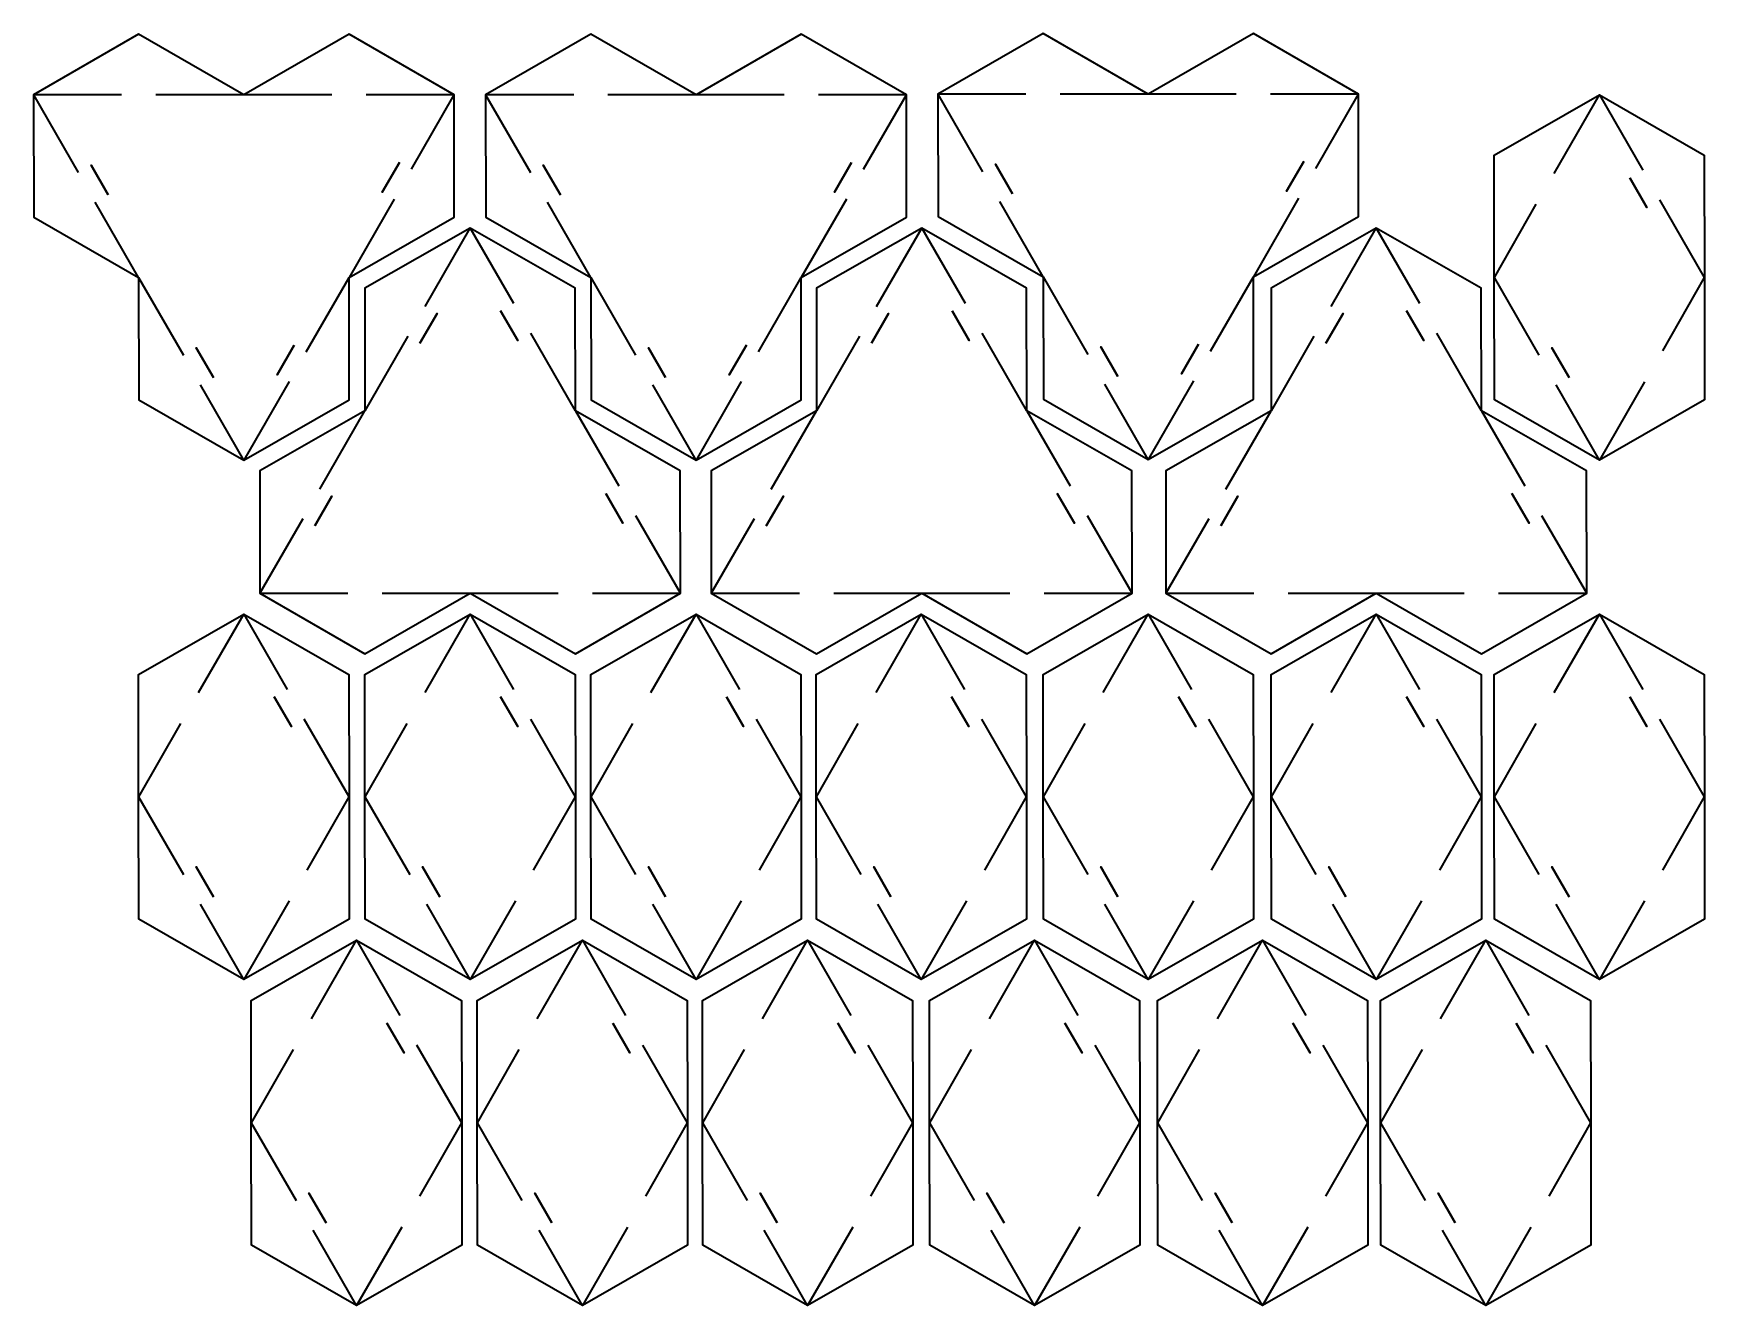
# Model space of a CAD drawing. Header units: inches. Extents: x 2 to 552, y -420 to -2.
import ezdxf

# ---------------------------------------------------------------- set-up
doc = ezdxf.new("R2010")
doc.units = ezdxf.units.IN
doc.header["$MEASUREMENT"] = 0
doc.layers.add('OneHexagon', color=7, linetype='Continuous')
doc.layers.add('TwoHexagon', color=7, linetype='Continuous')

# ---------------------------------------------------------------- blocks, each defined once
blk = doc.blocks.new('block 2')
at = {"layer": 'OneHexagon', "color": 7, "lineweight": 35, "true_color": 0xffffff}
for points in [[(71.55, -22.18), (36.95, -2.24), (2.35, -22.18), (2.46, -62.43), (36.95, -82.24)], [(31.3, -22.18), (2.35, -22.18), (17.06, -47.71)], [(71.55, -22.18), (42.59, -22.18)], [(36.95, -82.24), (22.7, -57.48)], [(36.95, -82.24), (36.95, -82.24)]]:
    blk.add_lwpolyline(points, dxfattribs=at)
blk.add_open_spline([(26.96, -55.03), (26.96, -55.03), (21.31, -45.25), (21.31, -45.25), (21.31, -45.25), (26.96, -55.03), (26.96, -55.03)], degree=3, knots=[0, 0, 0, 0, 1, 1, 1, 2, 2, 2, 2], dxfattribs=at)
blk = doc.blocks.new('block 3')
at = {"layer": 'OneHexagon', "color": 7, "lineweight": 35, "true_color": 0xffffff}
for points in [[(106.15, -82.24), (140.75, -62.43), (140.75, -22.18), (106.15, -2.24), (71.55, -22.18)], [(100.5, -22.18), (71.55, -22.18)], [(126.65, -46.65), (140.75, -22.18), (111.79, -22.18)], [(121.01, -56.42), (106.15, -82.24)], [(106.15, -82.24), (106.15, -82.24)]]:
    blk.add_lwpolyline(points, dxfattribs=at)
blk.add_open_spline([(122.7, -44.37), (122.7, -44.37), (117.06, -54.14), (117.06, -54.14), (117.06, -54.14), (122.7, -44.37), (122.7, -44.37)], degree=3, knots=[0, 0, 0, 0, 1, 1, 1, 2, 2, 2, 2], dxfattribs=at)
blk = doc.blocks.new('block 4')
at = {"layer": 'OneHexagon', "color": 7, "lineweight": 35, "true_color": 0xffffff}
for points in [[(220.27, -22.18), (185.67, -2.24), (151.07, -22.18), (151.18, -62.43), (185.67, -82.24)], [(180.03, -22.18), (151.07, -22.18), (165.78, -47.71)], [(220.27, -22.18), (191.32, -22.18)], [(185.67, -82.24), (171.43, -57.48)], [(185.67, -82.24), (185.67, -82.24)]]:
    blk.add_lwpolyline(points, dxfattribs=at)
blk.add_open_spline([(175.68, -55.03), (175.68, -55.03), (170.04, -45.25), (170.04, -45.25), (170.04, -45.25), (175.68, -55.03), (175.68, -55.03)], degree=3, knots=[0, 0, 0, 0, 1, 1, 1, 2, 2, 2, 2], dxfattribs=at)
blk = doc.blocks.new('block 5')
at = {"layer": 'OneHexagon', "color": 7, "lineweight": 35, "true_color": 0xffffff}
for points in [[(254.87, -82.24), (289.47, -62.43), (289.47, -22.18), (254.87, -2.24), (220.27, -22.18)], [(249.23, -22.18), (220.27, -22.18)], [(275.38, -46.65), (289.47, -22.18), (260.52, -22.18)], [(269.73, -56.42), (254.87, -82.24)], [(254.87, -82.24), (254.87, -82.24)]]:
    blk.add_lwpolyline(points, dxfattribs=at)
blk.add_open_spline([(271.43, -44.37), (271.43, -44.37), (265.78, -54.14), (265.78, -54.14), (265.78, -54.14), (271.43, -44.37), (271.43, -44.37)], degree=3, knots=[0, 0, 0, 0, 1, 1, 1, 2, 2, 2, 2], dxfattribs=at)
blk = doc.blocks.new('block 6')
at = {"layer": 'OneHexagon', "color": 7, "lineweight": 35, "true_color": 0xffffff}
for points in [[(146, -186.09), (180.6, -206.03), (215.2, -186.09), (215.09, -145.84), (180.6, -126.03)], [(180.6, -126.03), (194.85, -150.78)], [(180.6, -126.03), (180.6, -126.03)], [(186.24, -186.09), (215.2, -186.09), (200.49, -160.56)], [(146, -186.09), (174.96, -186.09)]]:
    blk.add_lwpolyline(points, dxfattribs=at)
blk.add_open_spline([(190.59, -153.24), (190.59, -153.24), (196.24, -163.02), (196.24, -163.02), (196.24, -163.02), (190.59, -153.24), (190.59, -153.24)], degree=3, knots=[0, 0, 0, 0, 1, 1, 1, 2, 2, 2, 2], dxfattribs=at)
blk = doc.blocks.new('block 7')
at = {"layer": 'OneHexagon', "color": 7, "lineweight": 35, "true_color": 0xffffff}
for points in [[(111.4, -126.03), (76.8, -145.84), (76.8, -186.09), (111.4, -206.03), (146, -186.09)], [(96.54, -151.84), (111.4, -126.03)], [(111.4, -126.03), (111.4, -126.03)], [(90.9, -161.62), (76.8, -186.09), (105.76, -186.09)], [(117.04, -186.09), (146, -186.09)]]:
    blk.add_lwpolyline(points, dxfattribs=at)
blk.add_open_spline([(94.85, -163.9), (94.85, -163.9), (100.49, -154.13), (100.49, -154.13), (100.49, -154.13), (94.85, -163.9), (94.85, -163.9)], degree=3, knots=[0, 0, 0, 0, 1, 1, 1, 2, 2, 2, 2], dxfattribs=at)
blk = doc.blocks.new('block 8')
at = {"layer": 'OneHexagon', "color": 7, "lineweight": 35, "true_color": 0xffffff}
for points in [[(369, -21.91), (334.4, -1.97), (299.8, -21.91), (299.91, -62.16), (334.4, -81.97)], [(328.76, -21.91), (299.8, -21.91), (314.51, -47.44)], [(369, -21.91), (340.04, -21.91)], [(334.4, -81.97), (320.15, -57.22)], [(334.4, -81.97), (334.4, -81.97)]]:
    blk.add_lwpolyline(points, dxfattribs=at)
blk.add_open_spline([(324.41, -54.76), (324.41, -54.76), (318.76, -44.98), (318.76, -44.98), (318.76, -44.98), (324.41, -54.76), (324.41, -54.76)], degree=3, knots=[0, 0, 0, 0, 1, 1, 1, 2, 2, 2, 2], dxfattribs=at)
blk = doc.blocks.new('block 9')
at = {"layer": 'OneHexagon', "color": 7, "lineweight": 35, "true_color": 0xffffff}
for points in [[(403.6, -81.97), (438.2, -62.16), (438.2, -21.91), (403.6, -1.97), (369, -21.91)], [(397.96, -21.91), (369, -21.91)], [(424.1, -46.38), (438.2, -21.91), (409.24, -21.91)], [(418.46, -56.16), (403.6, -81.97)], [(403.6, -81.97), (403.6, -81.97)]]:
    blk.add_lwpolyline(points, dxfattribs=at)
blk.add_open_spline([(420.15, -44.1), (420.15, -44.1), (414.51, -53.87), (414.51, -53.87), (414.51, -53.87), (420.15, -44.1), (420.15, -44.1)], degree=3, knots=[0, 0, 0, 0, 1, 1, 1, 2, 2, 2, 2], dxfattribs=at)
blk = doc.blocks.new('block 10')
at = {"layer": 'OneHexagon', "color": 7, "lineweight": 35, "true_color": 0xffffff}
for points in [[(294.5, -186.09), (329.1, -206.03), (363.7, -186.09), (363.59, -145.84), (329.1, -126.03)], [(329.1, -126.03), (343.35, -150.78)], [(329.1, -126.03), (329.1, -126.03)], [(334.75, -186.09), (363.7, -186.09), (348.99, -160.56)], [(294.5, -186.09), (323.46, -186.09)]]:
    blk.add_lwpolyline(points, dxfattribs=at)
blk.add_open_spline([(339.09, -153.24), (339.09, -153.24), (344.74, -163.02), (344.74, -163.02), (344.74, -163.02), (339.09, -153.24), (339.09, -153.24)], degree=3, knots=[0, 0, 0, 0, 1, 1, 1, 2, 2, 2, 2], dxfattribs=at)
blk = doc.blocks.new('block 11')
at = {"layer": 'OneHexagon', "color": 7, "lineweight": 35, "true_color": 0xffffff}
for points in [[(259.9, -126.03), (225.3, -145.84), (225.3, -186.09), (259.9, -206.03), (294.5, -186.09)], [(245.04, -151.84), (259.9, -126.03)], [(259.9, -126.03), (259.9, -126.03)], [(239.4, -161.62), (225.3, -186.09), (254.26, -186.09)], [(265.55, -186.09), (294.5, -186.09)]]:
    blk.add_lwpolyline(points, dxfattribs=at)
blk.add_open_spline([(243.35, -163.9), (243.35, -163.9), (248.99, -154.13), (248.99, -154.13), (248.99, -154.13), (243.35, -163.9), (243.35, -163.9)], degree=3, knots=[0, 0, 0, 0, 1, 1, 1, 2, 2, 2, 2], dxfattribs=at)
blk = doc.blocks.new('block 12')
at = {"layer": 'OneHexagon', "color": 7, "lineweight": 35, "true_color": 0xffffff}
for points in [[(444, -186.09), (478.6, -206.03), (513.2, -186.09), (513.09, -145.84), (478.6, -126.03)], [(478.6, -126.03), (492.85, -150.78)], [(478.6, -126.03), (478.6, -126.03)], [(484.24, -186.09), (513.2, -186.09), (498.49, -160.56)], [(444, -186.09), (472.96, -186.09)]]:
    blk.add_lwpolyline(points, dxfattribs=at)
blk.add_open_spline([(488.59, -153.24), (488.59, -153.24), (494.24, -163.02), (494.24, -163.02), (494.24, -163.02), (488.59, -153.24), (488.59, -153.24)], degree=3, knots=[0, 0, 0, 0, 1, 1, 1, 2, 2, 2, 2], dxfattribs=at)
blk = doc.blocks.new('block 13')
at = {"layer": 'OneHexagon', "color": 7, "lineweight": 35, "true_color": 0xffffff}
for points in [[(409.4, -126.03), (374.8, -145.84), (374.8, -186.09), (409.4, -206.03), (444, -186.09)], [(394.54, -151.84), (409.4, -126.03)], [(409.4, -126.03), (409.4, -126.03)], [(388.9, -161.62), (374.8, -186.09), (403.76, -186.09)], [(415.04, -186.09), (444, -186.09)]]:
    blk.add_lwpolyline(points, dxfattribs=at)
blk.add_open_spline([(392.85, -163.9), (392.85, -163.9), (398.49, -154.13), (398.49, -154.13), (398.49, -154.13), (392.85, -163.9), (392.85, -163.9)], degree=3, knots=[0, 0, 0, 0, 1, 1, 1, 2, 2, 2, 2], dxfattribs=at)
blk = doc.blocks.new('block 14')
at = {"layer": 'TwoHexagon', "color": 7, "lineweight": 35, "true_color": 0xffffff}
for points in [[(538.23, -277.12), (551.98, -253), (551.98, -253), (551.98, -293.25), (517.38, -313.06), (482.89, -293.25), (482.78, -253), (482.78, -253), (497.49, -278.53)], [(517.38, -313.06), (503.13, -288.31)], [(532.24, -287.25), (517.38, -313.06)]]:
    blk.add_lwpolyline(points, dxfattribs=at)
blk.add_open_spline([(507.39, -285.85), (507.39, -285.85), (501.74, -276.07), (501.74, -276.07), (501.74, -276.07), (507.39, -285.85), (507.39, -285.85)], degree=3, knots=[0, 0, 0, 0, 1, 1, 1, 2, 2, 2, 2], dxfattribs=at)
blk = doc.blocks.new('block 15')
at = {"layer": 'TwoHexagon', "color": 7, "lineweight": 35, "true_color": 0xffffff}
for points in [[(92.4, -277.12), (106.15, -253), (106.15, -253), (106.15, -293.25), (71.55, -313.06), (37.06, -293.25), (36.95, -253), (36.95, -253), (51.66, -278.53)], [(71.55, -313.06), (57.3, -288.31)], [(86.41, -287.25), (71.55, -313.06)]]:
    blk.add_lwpolyline(points, dxfattribs=at)
blk.add_open_spline([(61.56, -285.85), (61.56, -285.85), (55.91, -276.07), (55.91, -276.07), (55.91, -276.07), (61.56, -285.85), (61.56, -285.85)], degree=3, knots=[0, 0, 0, 0, 1, 1, 1, 2, 2, 2, 2], dxfattribs=at)
blk = doc.blocks.new('block 16')
at = {"layer": 'TwoHexagon', "color": 7, "lineweight": 35, "true_color": 0xffffff}
for points in [[(166.86, -277.12), (180.6, -253), (180.6, -253), (180.6, -293.25), (146, -313.06), (111.51, -293.25), (111.4, -253), (111.4, -253), (126.11, -278.53)], [(146, -313.06), (131.75, -288.31)], [(160.86, -287.25), (146, -313.06)]]:
    blk.add_lwpolyline(points, dxfattribs=at)
blk.add_open_spline([(136.01, -285.85), (136.01, -285.85), (130.36, -276.07), (130.36, -276.07), (130.36, -276.07), (136.01, -285.85), (136.01, -285.85)], degree=3, knots=[0, 0, 0, 0, 1, 1, 1, 2, 2, 2, 2], dxfattribs=at)
blk = doc.blocks.new('block 17')
at = {"layer": 'TwoHexagon', "color": 7, "lineweight": 35, "true_color": 0xffffff}
for points in [[(241.13, -277.12), (254.87, -253), (254.87, -253), (254.87, -293.25), (220.27, -313.06), (185.78, -293.25), (185.67, -253), (185.67, -253), (200.38, -278.53)], [(220.27, -313.06), (206.03, -288.31)], [(235.13, -287.25), (220.27, -313.06)]]:
    blk.add_lwpolyline(points, dxfattribs=at)
blk.add_open_spline([(210.28, -285.85), (210.28, -285.85), (204.64, -276.07), (204.64, -276.07), (204.64, -276.07), (210.28, -285.85), (210.28, -285.85)], degree=3, knots=[0, 0, 0, 0, 1, 1, 1, 2, 2, 2, 2], dxfattribs=at)
blk = doc.blocks.new('block 18')
at = {"layer": 'TwoHexagon', "color": 7, "lineweight": 35, "true_color": 0xffffff}
for points in [[(315.21, -277.12), (328.96, -253), (328.96, -253), (328.96, -293.25), (294.36, -313.06), (259.87, -293.25), (259.76, -253), (259.76, -253), (274.47, -278.53)], [(294.36, -313.06), (280.11, -288.31)], [(309.22, -287.25), (294.36, -313.06)]]:
    blk.add_lwpolyline(points, dxfattribs=at)
blk.add_open_spline([(284.37, -285.85), (284.37, -285.85), (278.72, -276.07), (278.72, -276.07), (278.72, -276.07), (284.37, -285.85), (284.37, -285.85)], degree=3, knots=[0, 0, 0, 0, 1, 1, 1, 2, 2, 2, 2], dxfattribs=at)
blk = doc.blocks.new('block 19')
at = {"layer": 'TwoHexagon', "color": 7, "lineweight": 35, "true_color": 0xffffff}
for points in [[(389.86, -277.12), (403.6, -253), (403.6, -253), (403.6, -293.25), (369, -313.06), (334.51, -293.25), (334.4, -253), (334.4, -253), (349.11, -278.53)], [(369, -313.06), (354.75, -288.31)], [(383.86, -287.25), (369, -313.06)]]:
    blk.add_lwpolyline(points, dxfattribs=at)
blk.add_open_spline([(359.01, -285.85), (359.01, -285.85), (353.36, -276.07), (353.36, -276.07), (353.36, -276.07), (359.01, -285.85), (359.01, -285.85)], degree=3, knots=[0, 0, 0, 0, 1, 1, 1, 2, 2, 2, 2], dxfattribs=at)
blk = doc.blocks.new('block 20')
at = {"layer": 'TwoHexagon', "color": 7, "lineweight": 35, "true_color": 0xffffff}
for points in [[(464.86, -277.12), (478.6, -253), (478.6, -253), (478.6, -293.25), (444, -313.06), (409.51, -293.25), (409.4, -253), (409.4, -253), (424.11, -278.53)], [(444, -313.06), (429.75, -288.31)], [(458.86, -287.25), (444, -313.06)]]:
    blk.add_lwpolyline(points, dxfattribs=at)
blk.add_open_spline([(434.01, -285.85), (434.01, -285.85), (428.36, -276.07), (428.36, -276.07), (428.36, -276.07), (434.01, -285.85), (434.01, -285.85)], degree=3, knots=[0, 0, 0, 0, 1, 1, 1, 2, 2, 2, 2], dxfattribs=at)
blk = doc.blocks.new('block 21')
at = {"layer": 'TwoHexagon', "color": 7, "lineweight": 35, "true_color": 0xffffff}
for points in [[(500.84, -384.36), (514.58, -360.24), (514.58, -360.24), (514.58, -400.49), (479.98, -420.3), (445.49, -400.49), (445.38, -360.24), (445.38, -360.24), (460.09, -385.77)], [(479.98, -420.3), (465.74, -395.55)], [(494.84, -394.49), (479.98, -420.3)]]:
    blk.add_lwpolyline(points, dxfattribs=at)
blk.add_open_spline([(469.99, -393.09), (469.99, -393.09), (464.35, -383.32), (464.35, -383.32), (464.35, -383.32), (469.99, -393.09), (469.99, -393.09)], degree=3, knots=[0, 0, 0, 0, 1, 1, 1, 2, 2, 2, 2], dxfattribs=at)
blk = doc.blocks.new('block 22')
at = {"layer": 'TwoHexagon', "color": 7, "lineweight": 35, "true_color": 0xffffff}
for points in [[(129.46, -384.36), (143.21, -360.24), (143.21, -360.24), (143.21, -400.49), (108.61, -420.3), (74.12, -400.49), (74.01, -360.24), (74.01, -360.24), (88.72, -385.77)], [(108.61, -420.3), (94.36, -395.55)], [(123.46, -394.49), (108.61, -420.3)]]:
    blk.add_lwpolyline(points, dxfattribs=at)
blk.add_open_spline([(98.61, -393.09), (98.61, -393.09), (92.97, -383.32), (92.97, -383.32), (92.97, -383.32), (98.61, -393.09), (98.61, -393.09)], degree=3, knots=[0, 0, 0, 0, 1, 1, 1, 2, 2, 2, 2], dxfattribs=at)
blk = doc.blocks.new('block 23')
at = {"layer": 'TwoHexagon', "color": 7, "lineweight": 35, "true_color": 0xffffff}
for points in [[(203.73, -384.36), (217.48, -360.24), (217.48, -360.24), (217.48, -400.49), (182.88, -420.3), (148.39, -400.49), (148.28, -360.24), (148.28, -360.24), (162.99, -385.77)], [(182.88, -420.3), (168.63, -395.55)], [(197.74, -394.49), (182.88, -420.3)]]:
    blk.add_lwpolyline(points, dxfattribs=at)
blk.add_open_spline([(172.89, -393.09), (172.89, -393.09), (167.24, -383.32), (167.24, -383.32), (167.24, -383.32), (172.89, -393.09), (172.89, -393.09)], degree=3, knots=[0, 0, 0, 0, 1, 1, 1, 2, 2, 2, 2], dxfattribs=at)
blk = doc.blocks.new('block 24')
at = {"layer": 'TwoHexagon', "color": 7, "lineweight": 35, "true_color": 0xffffff}
for points in [[(277.82, -384.36), (291.56, -360.24), (291.56, -360.24), (291.56, -400.49), (256.96, -420.3), (222.47, -400.49), (222.36, -360.24), (222.36, -360.24), (237.07, -385.77)], [(256.96, -420.3), (242.72, -395.55)], [(271.82, -394.49), (256.96, -420.3)]]:
    blk.add_lwpolyline(points, dxfattribs=at)
blk.add_open_spline([(246.97, -393.09), (246.97, -393.09), (241.33, -383.32), (241.33, -383.32), (241.33, -383.32), (246.97, -393.09), (246.97, -393.09)], degree=3, knots=[0, 0, 0, 0, 1, 1, 1, 2, 2, 2, 2], dxfattribs=at)
blk = doc.blocks.new('block 25')
at = {"layer": 'TwoHexagon', "color": 7, "lineweight": 35, "true_color": 0xffffff}
for points in [[(352.46, -384.36), (366.21, -360.24), (366.21, -360.24), (366.21, -400.49), (331.61, -420.3), (297.12, -400.49), (297.01, -360.24), (297.01, -360.24), (311.72, -385.77)], [(331.61, -420.3), (317.36, -395.55)], [(346.46, -394.49), (331.61, -420.3)]]:
    blk.add_lwpolyline(points, dxfattribs=at)
blk.add_open_spline([(321.61, -393.09), (321.61, -393.09), (315.97, -383.32), (315.97, -383.32), (315.97, -383.32), (321.61, -393.09), (321.61, -393.09)], degree=3, knots=[0, 0, 0, 0, 1, 1, 1, 2, 2, 2, 2], dxfattribs=at)
blk = doc.blocks.new('block 26')
at = {"layer": 'TwoHexagon', "color": 7, "lineweight": 35, "true_color": 0xffffff}
for points in [[(427.46, -384.36), (441.21, -360.24), (441.21, -360.24), (441.21, -400.49), (406.61, -420.3), (372.12, -400.49), (372.01, -360.24), (372.01, -360.24), (386.72, -385.77)], [(406.61, -420.3), (392.36, -395.55)], [(421.46, -394.49), (406.61, -420.3)]]:
    blk.add_lwpolyline(points, dxfattribs=at)
blk.add_open_spline([(396.61, -393.09), (396.61, -393.09), (390.97, -383.32), (390.97, -383.32), (390.97, -383.32), (396.61, -393.09), (396.61, -393.09)], degree=3, knots=[0, 0, 0, 0, 1, 1, 1, 2, 2, 2, 2], dxfattribs=at)
blk = doc.blocks.new('block 27')
at = {"layer": 'TwoHexagon', "color": 7, "lineweight": 35, "true_color": 0xffffff}
for points in [[(538.23, -106.37), (551.98, -82.26), (551.98, -82.26), (551.98, -122.51), (517.38, -142.32), (482.89, -122.51), (482.78, -82.26), (482.78, -82.26), (497.49, -107.78)], [(517.38, -142.32), (503.13, -117.56)], [(532.24, -116.5), (517.38, -142.32)]]:
    blk.add_lwpolyline(points, dxfattribs=at)
blk.add_open_spline([(507.39, -115.1), (507.39, -115.1), (501.74, -105.33), (501.74, -105.33), (501.74, -105.33), (507.39, -115.1), (507.39, -115.1)], degree=3, knots=[0, 0, 0, 0, 1, 1, 1, 2, 2, 2, 2], dxfattribs=at)

msp = doc.modelspace()

# ---------------------------------------------------------------- linework, layer by layer
at = {"layer": 'OneHexagon', "color": 7, "lineweight": 35, "true_color": 0xffffff}
for points in [[(180.6, -126.03), (180.49, -85.78), (146, -65.97), (111.4, -85.78), (111.4, -126.03)], [(131.14, -91.78), (146, -65.97)], [(146, -65.97), (160.25, -90.72)], [(329.1, -126.03), (328.99, -85.78), (294.5, -65.97), (259.9, -85.78), (259.9, -126.03)], [(279.64, -91.78), (294.5, -65.97)], [(294.5, -65.97), (308.75, -90.72)], [(478.6, -126.03), (478.49, -85.78), (444, -65.97), (409.4, -85.78), (409.4, -126.03)], [(429.14, -91.78), (444, -65.97)], [(444, -65.97), (458.25, -90.72)], [(36.95, -82.24), (51.66, -107.77)], [(36.95, -82.24), (37.06, -122.49), (71.55, -142.3), (106.15, -122.49), (106.15, -82.24)], [(92.05, -106.71), (106.15, -82.24)], [(185.67, -82.24), (200.38, -107.77)], [(185.67, -82.24), (185.78, -122.49), (220.27, -142.3), (254.87, -122.49), (254.87, -82.24)], [(240.78, -106.71), (254.87, -82.24)], [(334.4, -81.97), (349.11, -107.5)], [(334.4, -81.97), (334.51, -122.22), (369, -142.03), (403.6, -122.22), (403.6, -81.97)], [(389.5, -106.44), (403.6, -81.97)], [(125.5, -101.56), (111.4, -126.03)], [(180.6, -126.03), (165.89, -100.5)], [(274, -101.56), (259.9, -126.03)], [(329.1, -126.03), (314.39, -100.5)], [(423.5, -101.56), (409.4, -126.03)], [(478.6, -126.03), (463.89, -100.5)], [(71.55, -142.3), (57.3, -117.54)], [(86.41, -116.48), (71.55, -142.3)], [(220.27, -142.3), (206.03, -117.54)], [(235.13, -116.48), (220.27, -142.3)], [(369, -142.03), (354.75, -117.28)], [(383.86, -116.22), (369, -142.03)]]:
    msp.add_lwpolyline(points, dxfattribs=at)
for points in [[(155.99, -93.18), (155.99, -93.18), (161.64, -102.96), (161.64, -102.96), (161.64, -102.96), (155.99, -93.18), (155.99, -93.18)], [(304.49, -93.18), (304.49, -93.18), (310.14, -102.96), (310.14, -102.96), (310.14, -102.96), (304.49, -93.18), (304.49, -93.18)], [(453.99, -93.18), (453.99, -93.18), (459.64, -102.96), (459.64, -102.96), (459.64, -102.96), (453.99, -93.18), (453.99, -93.18)], [(129.45, -103.84), (129.45, -103.84), (135.09, -94.07), (135.09, -94.07), (135.09, -94.07), (129.45, -103.84), (129.45, -103.84)], [(277.95, -103.84), (277.95, -103.84), (283.59, -94.07), (283.59, -94.07), (283.59, -94.07), (277.95, -103.84), (277.95, -103.84)], [(427.45, -103.84), (427.45, -103.84), (433.09, -94.07), (433.09, -94.07), (433.09, -94.07), (427.45, -103.84), (427.45, -103.84)], [(88.1, -104.43), (88.1, -104.43), (82.46, -114.2), (82.46, -114.2), (82.46, -114.2), (88.1, -104.43), (88.1, -104.43)], [(236.83, -104.43), (236.83, -104.43), (231.18, -114.2), (231.18, -114.2), (231.18, -114.2), (236.83, -104.43), (236.83, -104.43)], [(385.55, -104.16), (385.55, -104.16), (379.91, -113.93), (379.91, -113.93), (379.91, -113.93), (385.55, -104.16), (385.55, -104.16)], [(61.56, -115.09), (61.56, -115.09), (55.91, -105.31), (55.91, -105.31), (55.91, -105.31), (61.56, -115.09), (61.56, -115.09)], [(210.28, -115.09), (210.28, -115.09), (204.64, -105.31), (204.64, -105.31), (204.64, -105.31), (210.28, -115.09), (210.28, -115.09)], [(359.01, -114.82), (359.01, -114.82), (353.36, -105.04), (353.36, -105.04), (353.36, -105.04), (359.01, -114.82), (359.01, -114.82)]]:
    msp.add_open_spline(points, degree=3, knots=[0, 0, 0, 0, 1, 1, 1, 2, 2, 2, 2], dxfattribs=at)
at = {"layer": 'TwoHexagon', "color": 7, "lineweight": 35, "true_color": 0xffffff}
for points in [[(496.52, -58.14), (482.78, -82.26), (482.78, -82.26), (482.78, -42.01), (517.38, -22.2), (551.87, -42.01), (551.98, -82.26), (551.98, -82.26), (537.27, -56.73)], [(502.52, -48.01), (517.38, -22.2)], [(517.38, -22.2), (531.62, -46.95)], [(50.69, -228.88), (36.95, -253), (36.95, -253), (36.95, -212.75), (71.55, -192.94), (106.04, -212.75), (106.15, -253), (106.15, -253), (91.44, -227.47)], [(56.69, -218.75), (71.55, -192.94)], [(71.55, -192.94), (85.79, -217.69)], [(125.14, -228.88), (111.4, -253), (111.4, -253), (111.4, -212.75), (146, -192.94), (180.49, -212.75), (180.6, -253), (180.6, -253), (165.89, -227.47)], [(131.14, -218.75), (146, -192.94)], [(146, -192.94), (160.25, -217.69)], [(199.42, -228.88), (185.67, -253), (185.67, -253), (185.67, -212.75), (220.27, -192.94), (254.76, -212.75), (254.87, -253), (254.87, -253), (240.16, -227.47)], [(205.42, -218.75), (220.27, -192.94)], [(220.27, -192.94), (234.52, -217.69)], [(273.5, -228.88), (259.76, -253), (259.76, -253), (259.76, -212.75), (294.36, -192.94), (328.85, -212.75), (328.96, -253), (328.96, -253), (314.25, -227.47)], [(279.5, -218.75), (294.36, -192.94)], [(294.36, -192.94), (308.6, -217.69)], [(348.14, -228.88), (334.4, -253), (334.4, -253), (334.4, -212.75), (369, -192.94), (403.49, -212.75), (403.6, -253), (403.6, -253), (388.89, -227.47)], [(354.14, -218.75), (369, -192.94)], [(369, -192.94), (383.25, -217.69)], [(423.14, -228.88), (409.4, -253), (409.4, -253), (409.4, -212.75), (444, -192.94), (478.49, -212.75), (478.6, -253), (478.6, -253), (463.89, -227.47)], [(429.14, -218.75), (444, -192.94)], [(444, -192.94), (458.25, -217.69)], [(496.52, -228.88), (482.78, -253), (482.78, -253), (482.78, -212.75), (517.38, -192.94), (551.87, -212.75), (551.98, -253), (551.98, -253), (537.27, -227.47)], [(502.52, -218.75), (517.38, -192.94)], [(517.38, -192.94), (531.62, -217.69)], [(87.75, -336.13), (74.01, -360.24), (74.01, -360.24), (74.01, -319.99), (108.61, -300.18), (143.1, -319.99), (143.21, -360.24), (143.21, -360.24), (128.5, -334.72)], [(93.75, -326), (108.61, -300.18)], [(108.61, -300.18), (122.85, -324.94)], [(162.02, -336.13), (148.28, -360.24), (148.28, -360.24), (148.28, -319.99), (182.88, -300.18), (217.37, -319.99), (217.48, -360.24), (217.48, -360.24), (202.77, -334.72)], [(168.02, -326), (182.88, -300.18)], [(182.88, -300.18), (197.13, -324.94)], [(236.11, -336.13), (222.36, -360.24), (222.36, -360.24), (222.36, -319.99), (256.96, -300.18), (291.45, -319.99), (291.56, -360.24), (291.56, -360.24), (276.85, -334.72)], [(242.1, -326), (256.96, -300.18)], [(256.96, -300.18), (271.21, -324.94)], [(310.75, -336.13), (297.01, -360.24), (297.01, -360.24), (297.01, -319.99), (331.61, -300.18), (366.1, -319.99), (366.21, -360.24), (366.21, -360.24), (351.5, -334.72)], [(316.75, -326), (331.61, -300.18)], [(331.61, -300.18), (345.85, -324.94)], [(385.75, -336.13), (372.01, -360.24), (372.01, -360.24), (372.01, -319.99), (406.61, -300.18), (441.1, -319.99), (441.21, -360.24), (441.21, -360.24), (426.5, -334.72)], [(391.75, -326), (406.61, -300.18)], [(406.61, -300.18), (420.85, -324.94)], [(459.13, -336.13), (445.38, -360.24), (445.38, -360.24), (445.38, -319.99), (479.98, -300.18), (514.47, -319.99), (514.58, -360.24), (514.58, -360.24), (499.87, -334.72)], [(465.13, -326), (479.98, -300.18)], [(479.98, -300.18), (494.23, -324.94)]]:
    msp.add_lwpolyline(points, dxfattribs=at)
for points in [[(527.37, -49.41), (527.37, -49.41), (533.01, -59.18), (533.01, -59.18), (533.01, -59.18), (527.37, -49.41), (527.37, -49.41)], [(81.54, -220.15), (81.54, -220.15), (87.18, -229.93), (87.18, -229.93), (87.18, -229.93), (81.54, -220.15), (81.54, -220.15)], [(155.99, -220.15), (155.99, -220.15), (161.64, -229.93), (161.64, -229.93), (161.64, -229.93), (155.99, -220.15), (155.99, -220.15)], [(230.26, -220.15), (230.26, -220.15), (235.91, -229.93), (235.91, -229.93), (235.91, -229.93), (230.26, -220.15), (230.26, -220.15)], [(304.35, -220.15), (304.35, -220.15), (309.99, -229.93), (309.99, -229.93), (309.99, -229.93), (304.35, -220.15), (304.35, -220.15)], [(378.99, -220.15), (378.99, -220.15), (384.64, -229.93), (384.64, -229.93), (384.64, -229.93), (378.99, -220.15), (378.99, -220.15)], [(453.99, -220.15), (453.99, -220.15), (459.64, -229.93), (459.64, -229.93), (459.64, -229.93), (453.99, -220.15), (453.99, -220.15)], [(527.37, -220.15), (527.37, -220.15), (533.01, -229.93), (533.01, -229.93), (533.01, -229.93), (527.37, -220.15), (527.37, -220.15)], [(118.6, -327.4), (118.6, -327.4), (124.24, -337.17), (124.24, -337.17), (124.24, -337.17), (118.6, -327.4), (118.6, -327.4)], [(192.87, -327.4), (192.87, -327.4), (198.51, -337.17), (198.51, -337.17), (198.51, -337.17), (192.87, -327.4), (192.87, -327.4)], [(266.95, -327.4), (266.95, -327.4), (272.6, -337.17), (272.6, -337.17), (272.6, -337.17), (266.95, -327.4), (266.95, -327.4)], [(341.6, -327.4), (341.6, -327.4), (347.24, -337.17), (347.24, -337.17), (347.24, -337.17), (341.6, -327.4), (341.6, -327.4)], [(416.6, -327.4), (416.6, -327.4), (422.24, -337.17), (422.24, -337.17), (422.24, -337.17), (416.6, -327.4), (416.6, -327.4)], [(489.97, -327.4), (489.97, -327.4), (495.62, -337.17), (495.62, -337.17), (495.62, -337.17), (489.97, -327.4), (489.97, -327.4)]]:
    msp.add_open_spline(points, degree=3, knots=[0, 0, 0, 0, 1, 1, 1, 2, 2, 2, 2], dxfattribs=at)

# ---------------------------------------------------------------- block references
at = {"layer": 'OneHexagon'}
for name in ['block 2', 'block 3', 'block 4', 'block 5', 'block 8', 'block 9', 'block 7', 'block 6', 'block 11', 'block 10', 'block 13', 'block 12']:
    msp.add_blockref(name, (0, 0), dxfattribs=at)
at = {"layer": 'TwoHexagon'}
for name in ['block 27', 'block 15', 'block 16', 'block 17', 'block 18', 'block 19', 'block 20', 'block 14', 'block 22', 'block 23', 'block 24', 'block 25', 'block 26', 'block 21']:
    msp.add_blockref(name, (0, 0), dxfattribs=at)

doc.saveas('drawing.dxf')
